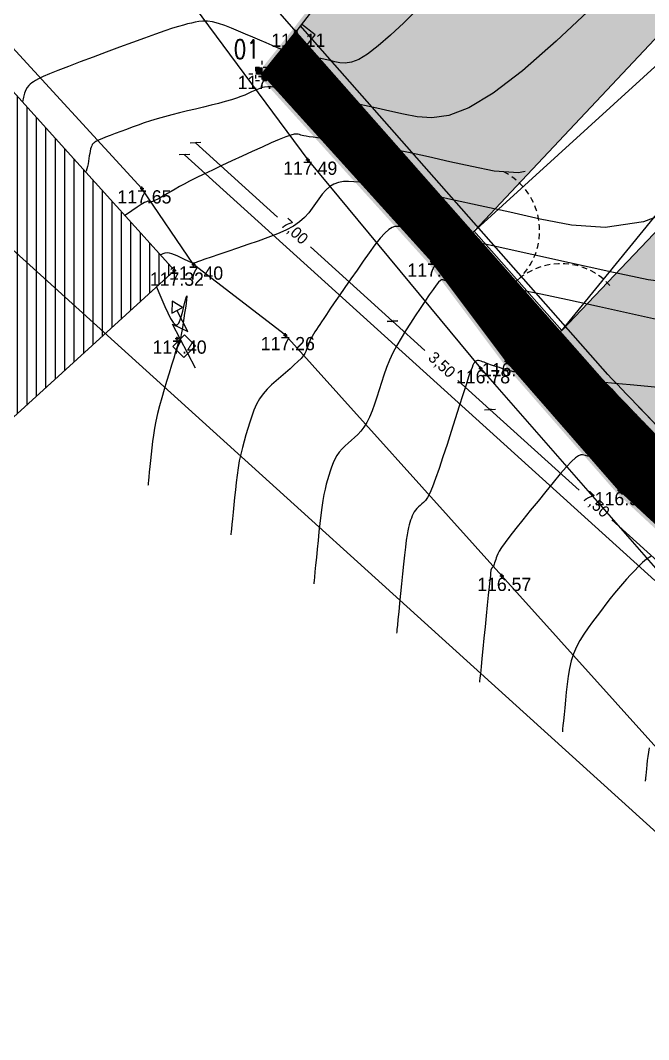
# Model space of a CAD drawing. Extents: x -85466713 to -87592, y -94413748 to -55832.
# Drawn here: x -87697.98 to -87681.35, y -65477.41 to -65450.46 of the extents above; entities that cross this region are included whole.
import ezdxf
from ezdxf.enums import TextEntityAlignment as Align

# ---------------------------------------------------------------- set-up
doc = ezdxf.new("R2010")
doc.units = 0
doc.header["$MEASUREMENT"] = 0
doc.header["$PDMODE"] = 34
doc.header["$PDSIZE"] = 0.05
doc.linetypes.add('ACAD_ISO04W100', pattern=[30, 24, -3, 0, -3])
doc.linetypes.add('DASHED', pattern=[70, 50, -20])
for name, color, linetype in [('0_coordinates', 1, 'Continuous'), ('0_PROP.aux', 6, 'Continuous'), ('0_PROP.aux.cotas', 30, 'Continuous'), ('0_PROP.corte', 10, 'Continuous'), ('0_PROP.trama', 251, 'Continuous'), ('0_PROP.vista4', 140, 'Continuous'), ('0_PROPfinal', 4, 'Continuous'), ('0_tramas piso0', 7, 'Continuous'), ('CV', 8, 'Continuous'), ('CVD', 6, 'Continuous'), ('LEVTP_BERMA', 6, 'Continuous'), ('LEVTP_EDIF', 3, 'Continuous'), ('LEVTP_ELEC_POSTE_MEDIA_TENSAO', 7, 'Continuous'), ('LEVTP_MURO', 1, 'Continuous'), ('POINTS', 2, 'Continuous'), ('Z', 1, 'Continuous')]:
    doc.layers.add(name, color=color, linetype=linetype)
doc.layers.add('0_folha', color=7, linetype='Continuous', lineweight=9)
doc.layers.add('0_Limites_Terreno', color=30, linetype='DASHED', lineweight=35)
doc.styles.add('coordinates', font='romans', dxfattribs={"width": 0.8})
doc.styles.add('creativespace', font='GOTHIC.TTF')
doc.dimstyles.new('creativespace', dxfattribs={"dimtxt": 0.15, "dimasz": 0.05, "dimexe": 0.05, "dimexo": 0.05, "dimgap": 0.2, "dimtad": 0, "dimtoh": 1, "dimzin": 1, "dimtxsty": 'creativespace', "dimblk": 'OBLIQUE', "dimcen": 0, "dimclrd": 251, "dimclre": 256, "dimclrt": 30, "dimazin": 3, "dimtfac": 1, "dimtmove": 0, "dimatfit": 3, "dimldrblk": 'OBLIQUE', "dimfxl": 1, "dimlwd": -1, "dimlwe": -1, "dimarcsym": 0})

# ---------------------------------------------------------------- blocks, each defined once
blk = doc.blocks.new('POSTE MEDIA TENSAO')
at = {"layer": 'LEVTP_ELEC_POSTE_MEDIA_TENSAO'}
for p, q in [((-0.092, -0.29), (0.092, 0.29)), ((0.092, 0.29), (0.158, 0.094)), ((0.158, 0.094), (0.246, 0.366))]:
    blk.add_line(p, q, dxfattribs=at)
blk.add_lwpolyline([(0.285, 0.492), (0.177, 0.391), (0.318, 0.348)], close=True, dxfattribs=at)
for points in [[(-0.1, 0.095), (0.1, 0.095)], [(-0.1, -0.095), (-0.1, 0.095)], [(0.1, -0.095), (0.1, 0.095)], [(-0.1, -0.095), (0.1, -0.095)]]:
    blk.add_lwpolyline(points, dxfattribs=at)
blk = doc.blocks.new('mk_02')
at = {"linetype": 'ACAD_ISO04W100', "ltscale": 0.001}
for points in [[(-0.25, 0.25), (0, 0.25), (0, 0), (-0.25, 0)], [(0.25, -0.25), (0, -0.25), (0, 0), (0.25, 0)]]:
    blk.add_hatch(color=9, dxfattribs=at).paths.add_polyline_path(points)
for p, q in [((0, -0.5), (0, 0.5)), ((-0.5, 0), (0.5, 0)), ((-0.25, 0.25), (0.25, 0.25)), ((-0.25, 0.25), (-0.25, -0.25)), ((0.25, 0.25), (0.25, -0.25)), ((-0.25, -0.25), (0.25, -0.25))]:
    blk.add_line(p, q, dxfattribs=at)
blk = doc.blocks.new('_Oblique')
at = {"color": 0, "linetype": 'ByBlock', "lineweight": -2}
blk.add_line((-0.5, -0.5), (0.5, 0.5), dxfattribs=at)
blk = doc.blocks.new('*D247')
at = {"layer": '0_PROP.aux.cotas', "color": 251, "transparency": 16777216}
for p, q in [((-87693.631, -65454.01), (-87681.182, -65465.276)), ((-87667.745, -65477.435), (-87680.194, -65466.169))]:
    blk.add_line(p, q, dxfattribs=at)
at = {"layer": '0_PROP.aux.cotas', "transparency": 16777216}
for p, q in [((-87693.597, -65453.973), (-87693.597, -65453.973)), ((-87667.711, -65477.398), (-87667.711, -65477.398))]:
    blk.add_line(p, q, dxfattribs=at)
at = {"layer": 'DEFPOINTS', "color": 0, "transparency": 16777216}
for p in [(-87693.631, -65454.01), (-87693.631, -65454.01), (-87667.745, -65477.435)]:
    blk.add_point(p, dxfattribs=at)
at = {"layer": '0_PROP.aux.cotas', "color": 251, "transparency": 16777216, "xscale": 0.2, "yscale": 0.2, "zscale": 0.2}
for p, rotation in [((-87693.631, -65454.01), 137.856957847918), ((-87667.745, -65477.435), 317.856957847918)]:
    blk.add_blockref('_Oblique', p, dxfattribs=dict(at, rotation=rotation))
at = {"layer": '0_PROP.aux.cotas', "color": 30, "transparency": 16777216, "insert": (-87680.688, -65465.723), "char_height": 0.3, "attachment_point": 5, "rotation": 317.857, "style": 'creativespace'}
blk.add_mtext('34,91', dxfattribs=at)
blk = doc.blocks.new('*D248')
at = {"layer": '0_PROP.aux.cotas', "color": 251, "transparency": 16777216}
for p, q in [((-87688.128, -65458.415), (-87687.277, -65459.186)), ((-87685.549, -65460.749), (-87686.401, -65459.979))]:
    blk.add_line(p, q, dxfattribs=at)
at = {"layer": '0_PROP.aux.cotas', "transparency": 16777216}
for p, q in [((-87688.162, -65458.452), (-87688.162, -65458.452)), ((-87685.516, -65460.712), (-87685.516, -65460.712))]:
    blk.add_line(p, q, dxfattribs=at)
at = {"layer": 'DEFPOINTS', "color": 0, "transparency": 16777216}
for p in [(-87688.128, -65458.415), (-87688.128, -65458.415), (-87685.549, -65460.749)]:
    blk.add_point(p, dxfattribs=at)
at = {"layer": '0_PROP.aux.cotas', "color": 251, "transparency": 16777216, "xscale": 0.2, "yscale": 0.2, "zscale": 0.2}
for p, rotation in [((-87688.128, -65458.415), 137.856957847918), ((-87685.549, -65460.749), 317.856957847918)]:
    blk.add_blockref('_Oblique', p, dxfattribs=dict(at, rotation=rotation))
at = {"layer": '0_PROP.aux.cotas', "color": 30, "transparency": 16777216, "insert": (-87686.839, -65459.582), "char_height": 0.3, "attachment_point": 5, "rotation": 317.857, "style": 'creativespace'}
blk.add_mtext('3,50', dxfattribs=at)
blk = doc.blocks.new('*D245')
at = {"layer": '0_PROP.aux.cotas', "color": 251, "transparency": 16777216}
for p, q in [((-87685.549, -65460.749), (-87683.187, -65462.887)), ((-87679.96, -65465.807), (-87682.322, -65463.669))]:
    blk.add_line(p, q, dxfattribs=at)
at = {"layer": '0_PROP.aux.cotas', "transparency": 16777216}
for p, q in [((-87685.516, -65460.712), (-87685.516, -65460.712)), ((-87679.927, -65465.77), (-87679.927, -65465.77))]:
    blk.add_line(p, q, dxfattribs=at)
at = {"layer": 'DEFPOINTS', "color": 0, "transparency": 16777216}
for p in [(-87685.549, -65460.749), (-87685.549, -65460.749), (-87679.96, -65465.807)]:
    blk.add_point(p, dxfattribs=at)
at = {"layer": '0_PROP.aux.cotas', "color": 251, "transparency": 16777216, "xscale": 0.05, "yscale": 0.05, "zscale": 0.05}
for p, rotation in [((-87685.549, -65460.749), 137.856957847918), ((-87679.96, -65465.807), 317.856957847918)]:
    blk.add_blockref('_Oblique', p, dxfattribs=dict(at, rotation=rotation))
at = {"layer": '0_PROP.aux.cotas', "color": 30, "transparency": 16777216, "insert": (-87682.755, -65463.278), "char_height": 0.3, "attachment_point": 5, "rotation": 317.857, "style": 'creativespace'}
blk.add_mtext('7,50', dxfattribs=at)
blk = doc.blocks.new('*D246')
at = {"layer": '0_PROP.aux.cotas', "color": 251, "transparency": 16777216}
for p, q in [((-87693.345, -65453.695), (-87691.169, -65455.664)), ((-87688.128, -65458.415), (-87690.304, -65456.446))]:
    blk.add_line(p, q, dxfattribs=at)
at = {"layer": '0_PROP.aux.cotas', "transparency": 16777216}
for p, q in [((-87693.312, -65453.657), (-87693.312, -65453.657)), ((-87688.095, -65458.378), (-87688.095, -65458.378))]:
    blk.add_line(p, q, dxfattribs=at)
at = {"layer": 'DEFPOINTS', "color": 0, "transparency": 16777216}
for p in [(-87693.345, -65453.695), (-87693.345, -65453.695), (-87688.128, -65458.415)]:
    blk.add_point(p, dxfattribs=at)
at = {"layer": '0_PROP.aux.cotas', "color": 251, "transparency": 16777216, "xscale": 0.2, "yscale": 0.2, "zscale": 0.2}
for p, rotation in [((-87693.345, -65453.695), 137.856957847918), ((-87688.128, -65458.415), 317.856957847918)]:
    blk.add_blockref('_Oblique', p, dxfattribs=dict(at, rotation=rotation))
at = {"layer": '0_PROP.aux.cotas', "color": 30, "transparency": 16777216, "insert": (-87690.737, -65456.055), "char_height": 0.3, "attachment_point": 5, "rotation": 317.857, "style": 'creativespace'}
blk.add_mtext('7,00', dxfattribs=at)

msp = doc.modelspace()

# ---------------------------------------------------------------- hatches: boundary and pattern name
at = {"layer": '0_PROP.trama'}
h = msp.add_hatch(color=256, dxfattribs=at)
h.dxf.hatch_style = 1
edge = h.paths.add_edge_path()
edge.add_line((-87678.447, -65464.134), (-87678.322, -65463.987))
edge.add_arc((-87569.951, -65353.114), 155.039, 223.89765, 225.65403, ccw=False)
edge.add_line((-87681.669, -65460.614), (-87681.813, -65460.752))
edge.add_arc((-87588.637, -65371.358), 129.124, 223.81345, 225.931)
edge = h.paths.add_edge_path()
edge.add_line((-87676.574, -65465.649), (-87676.71, -65465.791))
edge.add_arc((-87583.97, -65366.948), 135.538, 226.8247, 233.02536)
edge.add_line((-87665.491, -65475.229), (-87665.371, -65475.07))
edge.add_arc((-87583.256, -65366.05), 136.484, 226.86463, 233.01258, ccw=False)
h.paths.add_polyline_path([(-87686.503, -65455.208), (-87686.494, -65455.21), (-87690.564, -65450.597), (-87690.714, -65450.729), (-87686.004, -65456.067), (-87685.908, -65455.881)])
edge = h.paths.add_edge_path()
edge.add_line((-87684.828, -65454.708), (-87684.615, -65454.459))
edge.add_line((-87684.615, -65454.459), (-87684.797, -65454.486))
edge.add_line((-87684.797, -65454.486), (-87685.181, -65454.46))
edge.add_line((-87685.181, -65454.46), (-87685.184, -65454.466))
edge.add_arc((-87685.979, -65456.02), 1.745, 48.7178, 62.892, ccw=False)
h = msp.add_hatch(color=256, dxfattribs=at)
h.dxf.hatch_style = 1
h.paths.add_polyline_path([(-87682.435, -65459.817), (-87683.542, -65458.563), (-87683.688, -65458.692), (-87682.579, -65459.948, 0.002035), (-87681.813, -65460.752), (-87681.673, -65460.617, -0.002029)])
at = {"layer": '0_PROPfinal', "linetype": 'Continuous', "transparency": 33554498}
h = msp.add_hatch(dxfattribs=at)
h.set_pattern_fill('ANSI32', color=30, scale=0.047)
h.set_pattern_definition([(2.856958, (-87792.13738, -65566.791985), (-0.0008784769, 0.0176030936), []), (2.856958, (-87792.13122, -65566.79756), (-0.0008784769, 0.0176030936), [])])
h.paths.add_polyline_path([(-87666.894, -65474.203), (-87667.982, -65473.323), (-87668.816, -65472.644), (-87669.669, -65471.953), (-87671.651, -65470.305), (-87672.183, -65469.862), (-87673.65, -65468.576), (-87674.782, -65467.584), (-87676.276, -65466.199), (-87676.718, -65465.799), (-87678.447, -65464.134), (-87680.323, -65462.28), (-87682.579, -65459.948), (-87683.688, -65458.692), (-87685.999, -65456.073), (-87687.904, -65453.914), (-87688.987, -65452.686), (-87690.688, -65450.759), (-87691.578, -65451.874), (-87687.085, -65456.837), (-87685.113, -65459.47), (-87682.126, -65462.883), (-87679.652, -65465.174), (-87677.27, -65467.099), (-87672.38, -65470.618)])
at = {"layer": '0_tramas piso0', "transparency": 33554536}
h = msp.add_hatch(color=55, dxfattribs=at)
h.dxf.hatch_style = 1
edge = h.paths.add_edge_path()
edge.add_line((-87647.703, -65452.904), (-87641.435, -65445.289))
edge.add_line((-87641.435, -65445.289), (-87635.749, -65437.671))
edge.add_line((-87635.749, -65437.671), (-87635.164, -65436.828))
edge.add_line((-87635.164, -65436.828), (-87666.137, -65418.767))
edge.add_line((-87666.137, -65418.767), (-87690.568, -65450.601))
edge.add_line((-87690.568, -65450.601), (-87685.867, -65455.928))
edge.add_line((-87685.867, -65455.928), (-87669.97, -65439.036))
edge.add_line((-87669.97, -65439.036), (-87661.249, -65429.398))
edge.add_line((-87661.249, -65429.398), (-87648.274, -65441.14))
edge.add_line((-87648.274, -65441.14), (-87655.653, -65449.295))
edge.add_line((-87655.653, -65449.295), (-87654.986, -65449.899))
edge.add_line((-87654.986, -65449.899), (-87656.328, -65451.381))
edge.add_line((-87656.328, -65451.381), (-87662.089, -65446.168))
edge.add_line((-87662.089, -65446.168), (-87676.574, -65465.648))
edge.add_arc((-87584.219, -65367.109), 135.054, 226.8557, 232.95013)
edge.add_line((-87665.591, -65474.896), (-87664.429, -65474.511))
edge.add_line((-87664.429, -65474.511), (-87662.084, -65471.827))
edge.add_line((-87662.084, -65471.827), (-87658.074, -65467.226))
edge.add_line((-87658.074, -65467.226), (-87653.499, -65460.459))
edge.add_line((-87653.499, -65460.459), (-87647.703, -65452.904))
edge = h.paths.add_edge_path(flags=17)
edge.add_line((-87663.017, -65445.329), (-87667.282, -65441.469))
edge.add_line((-87667.282, -65441.469), (-87683.541, -65458.563))
edge.add_line((-87683.541, -65458.563), (-87682.435, -65459.817))
edge.add_arc((-87583.44, -65366.282), 136.194, 223.37562, 223.84064)
edge.add_arc((-87574.984, -65357.873), 148.118, 223.92113, 225.75822)
edge.add_line((-87678.324, -65463.985), (-87663.017, -65445.329))
at = {"layer": 'LEVTP_EDIF', "linetype": 'Continuous'}
h = msp.add_hatch(dxfattribs=at)
h.set_pattern_fill('ANSI31', color=5, scale=2, angle=45)
h.set_pattern_definition([(90, (134.19676, 148.2944), (-0.25, -8e-13), [])])
h.paths.add_polyline_path([(-87699.374, -65451.011), (-87703.631, -65454.886), (-87698.159, -65460.951), (-87693.902, -65457.076)])
h.paths.add_polyline_path([(-87701.156, -65456.362), (-87695.534, -65456.362), (-87695.534, -65455.508), (-87701.156, -65455.508)], flags=24)

# ---------------------------------------------------------------- linework, layer by layer
at = {"layer": '0_folha'}
msp.add_line((-87632.287, -65516.153), (-87709.58, -65446.208), dxfattribs=at)
at = {"layer": '0_Limites_Terreno', "ltscale": 0.02, "const_width": 0.2, "flags": 128}
msp.add_lwpolyline([(-87647.584, -65452.996), (-87641.315, -65445.379), (-87635.629, -65437.761), (-87634.949, -65436.78), (-87666.061, -65418.638), (-87690.688, -65450.759), (-87691.578, -65451.874), (-87687.085, -65456.837), (-87685.113, -65459.47), (-87682.126, -65462.883), (-87679.652, -65465.174), (-87677.273, -65467.098), (-87672.38, -65470.618), (-87666.894, -65474.203), (-87665.591, -65475.054), (-87664.343, -65474.641), (-87661.971, -65471.926), (-87657.961, -65467.325), (-87653.375, -65460.543)], close=True, dxfattribs=at)
at = {"layer": '0_PROP.aux', "linetype": 'DASHED', "ltscale": 0.003}
for centre, start, end in [((-87685.979, -65456.02), 311.4256, 62.892), ((-87683.67, -65458.637), 42.1057, 131.4256)]:
    msp.add_arc(centre, 1.745, start, end, dxfattribs=at)
at = {"layer": '0_PROP.aux.cotas'}
msp.add_lwpolyline([(-87685.642, -65457.385), (-87685.84, -65457.603), (-87685.172, -65458.214), (-87684.974, -65457.996)], close=True, dxfattribs=at)
at = {"layer": '0_PROP.corte', "linetype": 'Continuous'}
for points in [[(-87682.433, -65459.82), (-87690.575, -65450.592)], [(-87682.579, -65459.948), (-87690.721, -65450.721)], [(-87683.65, -65458.659), (-87685.979, -65456.02)], [(-87684.825, -65457.328), (-87684.862, -65457.361)], [(-87683.542, -65458.563), (-87683.688, -65458.692)]]:
    msp.add_lwpolyline(points, dxfattribs=at)
for centre, radius, start, end in [((-87583.44, -65366.282), 136.389, 223.37422, 225.7376), ((-87583.44, -65366.282), 136.194, 223.37422, 225.84011), ((-87574.984, -65357.873), 148.118, 223.92113, 225.75962)]:
    msp.add_arc(centre, radius, start, end, dxfattribs=at)
at = {"layer": '0_PROP.vista4', "linetype": 'Continuous'}
for points in [[(-87669.97, -65439.036), (-87685.964, -65456.036)], [(-87683.65, -65458.659), (-87668.626, -65440.252), (-87686.004, -65456.067)], [(-87683.65, -65458.659), (-87667.282, -65441.469)]]:
    msp.add_lwpolyline(points, dxfattribs=at)
at = {"layer": 'CV', "linetype": 'Continuous'}
for points in [[(-87682.824, -65450.097, 0), (-87683.798, -65451.012, 0), (-87684.688, -65451.791, 0), (-87685.464, -65452.387, 0), (-87685.464, -65452.387, 0), (-87686.109, -65452.77, 0), (-87686.641, -65452.971, 0), (-87687.088, -65453.036, 0), (-87687.479, -65453.01, 0), (-87687.842, -65452.938, 0), (-87687.842, -65452.938, 0), (-87688.198, -65452.859, 0), (-87688.544, -65452.783, 0), (-87688.868, -65452.712, 0), (-87689.16, -65452.65, 0), (-87689.408, -65452.6, 0), (-87689.408, -65452.6, 0), (-87689.607, -65452.562, 0), (-87689.763, -65452.536, 0), (-87689.887, -65452.518, 0), (-87689.989, -65452.507, 0), (-87690.081, -65452.497, 0), (-87690.081, -65452.497, 0), (-87690.171, -65452.489, 0), (-87690.26, -65452.479, 0), (-87690.35, -65452.468, 0), (-87690.44, -65452.454, 0), (-87690.53, -65452.437, 0), (-87690.53, -65452.437, 0), (-87690.62, -65452.415, 0), (-87690.71, -65452.39, 0), (-87690.8, -65452.363, 0), (-87690.889, -65452.334, 0), (-87690.979, -65452.304, 0), (-87690.979, -65452.304, 0), (-87691.069, -65452.275, 0), (-87691.159, -65452.248, 0), (-87691.249, -65452.227, 0), (-87691.338, -65452.214, 0), (-87691.426, -65452.212, 0), (-87691.426, -65452.212, 0), (-87691.514, -65452.223, 0), (-87691.601, -65452.246, 0), (-87691.687, -65452.277, 0), (-87691.773, -65452.313, 0), (-87691.859, -65452.352, 0), (-87691.859, -65452.352, 0), (-87691.946, -65452.392, 0), (-87692.038, -65452.432, 0), (-87692.14, -65452.473, 0), (-87692.257, -65452.516, 0), (-87692.394, -65452.56, 0), (-87692.394, -65452.56, 0), (-87692.555, -65452.606, 0), (-87692.735, -65452.654, 0), (-87692.931, -65452.703, 0), (-87693.136, -65452.753, 0), (-87693.347, -65452.804, 0), (-87693.347, -65452.804, 0), (-87693.558, -65452.855, 0), (-87693.767, -65452.906, 0), (-87693.971, -65452.957, 0), (-87694.168, -65453.009, 0), (-87694.356, -65453.062, 0), (-87694.356, -65453.062, 0), (-87694.533, -65453.116, 0), (-87694.7, -65453.172, 0), (-87694.861, -65453.228, 0), (-87695.016, -65453.284, 0), (-87695.17, -65453.341, 0), (-87695.17, -65453.341, 0), (-87695.322, -65453.398, 0), (-87695.469, -65453.452, 0), (-87695.605, -65453.504, 0), (-87695.725, -65453.55, 0), (-87695.823, -65453.589, 0), (-87695.823, -65453.589, 0), (-87695.895, -65453.62, 0), (-87695.946, -65453.645, 0), (-87695.981, -65453.664, 0), (-87696.005, -65453.679, 0), (-87696.024, -65453.693, 0), (-87696.024, -65453.693, 0), (-87696.042, -65453.707, 0), (-87696.059, -65453.724, 0), (-87696.076, -65453.744, 0), (-87696.092, -65453.772, 0), (-87696.107, -65453.809, 0), (-87696.107, -65453.809, 0), (-87696.12, -65453.856, 0), (-87696.132, -65453.913, 0), (-87696.144, -65453.977, 0), (-87696.155, -65454.045, 0), (-87696.166, -65454.115, 0), (-87696.166, -65454.115, 0), (-87696.176, -65454.185, 0), (-87696.188, -65454.255, 0), (-87696.203, -65454.322, 0), (-87696.22, -65454.386, 0), (-87696.242, -65454.445, 0), (-87696.242, -65454.445, 0), (-87696.255, -65454.468, 0)], [(-87684.615, -65454.459, 0), (-87684.797, -65454.486, 0), (-87685.437, -65454.443, 0), (-87686.03, -65454.325, 0), (-87686.03, -65454.325, 0), (-87686.613, -65454.196, 0), (-87687.179, -65454.071, 0), (-87687.709, -65453.956, 0), (-87688.186, -65453.854, 0), (-87688.594, -65453.771, 0), (-87688.594, -65453.771, 0), (-87688.919, -65453.71, 0), (-87689.174, -65453.667, 0), (-87689.377, -65453.639, 0), (-87689.544, -65453.619, 0), (-87689.694, -65453.604, 0), (-87689.694, -65453.604, 0), (-87689.84, -65453.59, 0), (-87689.982, -65453.576, 0), (-87690.114, -65453.563, 0), (-87690.233, -65453.549, 0), (-87690.333, -65453.537, 0), (-87690.333, -65453.537, 0), (-87690.412, -65453.524, 0), (-87690.473, -65453.513, 0), (-87690.52, -65453.502, 0), (-87690.558, -65453.491, 0), (-87690.591, -65453.48, 0), (-87690.591, -65453.48, 0), (-87690.625, -65453.47, 0), (-87690.669, -65453.465, 0), (-87690.732, -65453.472, 0), (-87690.823, -65453.494, 0), (-87690.953, -65453.539, 0), (-87690.953, -65453.539, 0), (-87691.127, -65453.609, 0), (-87691.339, -65453.7, 0), (-87691.581, -65453.808, 0), (-87691.841, -65453.927, 0), (-87692.111, -65454.052, 0), (-87692.111, -65454.052, 0), (-87692.381, -65454.176, 0), (-87692.645, -65454.299, 0), (-87692.895, -65454.416, 0), (-87693.125, -65454.525, 0), (-87693.329, -65454.624, 0), (-87693.329, -65454.624, 0), (-87693.5, -65454.711, 0), (-87693.645, -65454.787, 0), (-87693.77, -65454.856, 0), (-87693.881, -65454.919, 0), (-87693.986, -65454.98, 0), (-87693.986, -65454.98, 0), (-87694.088, -65455.04, 0), (-87694.188, -65455.097, 0), (-87694.28, -65455.149, 0), (-87694.361, -65455.193, 0), (-87694.428, -65455.226, 0), (-87694.428, -65455.226, 0), (-87694.478, -65455.246, 0), (-87694.513, -65455.256, 0), (-87694.538, -65455.258, 0), (-87694.556, -65455.255, 0), (-87694.57, -65455.248, 0), (-87694.57, -65455.248, 0), (-87694.584, -65455.243, 0), (-87694.606, -65455.242, 0), (-87694.641, -65455.253, 0), (-87694.696, -65455.279, 0), (-87694.778, -65455.328, 0), (-87694.778, -65455.328, 0), (-87694.892, -65455.401, 0), (-87695.033, -65455.496, 0), (-87695.194, -65455.608, 0), (-87695.214, -65455.622, 0)], [(-87680.279, -65455.331, 0), (-87681.488, -65455.789, 0), (-87682.505, -65455.936, 0), (-87683.394, -65455.876, 0), (-87684.218, -65455.712, 0), (-87684.218, -65455.712, 0), (-87685.028, -65455.533, 0), (-87685.81, -65455.36, 0), (-87686.539, -65455.2, 0), (-87687.188, -65455.061, 0), (-87687.729, -65454.948, 0), (-87687.729, -65454.948, 0), (-87688.146, -65454.866, 0), (-87688.455, -65454.811, 0), (-87688.684, -65454.776, 0), (-87688.859, -65454.755, 0), (-87689.008, -65454.74, 0), (-87689.008, -65454.74, 0), (-87689.151, -65454.727, 0), (-87689.293, -65454.72, 0), (-87689.43, -65454.723, 0), (-87689.56, -65454.744, 0), (-87689.681, -65454.787, 0), (-87689.681, -65454.787, 0), (-87689.791, -65454.856, 0), (-87689.892, -65454.947, 0), (-87689.987, -65455.055, 0), (-87690.077, -65455.175, 0), (-87690.164, -65455.3, 0), (-87690.164, -65455.3, 0), (-87690.253, -65455.425, 0), (-87690.348, -65455.549, 0), (-87690.459, -65455.671, 0), (-87690.592, -65455.788, 0), (-87690.754, -65455.9, 0), (-87690.754, -65455.9, 0), (-87690.951, -65456.006, 0), (-87691.177, -65456.106, 0), (-87691.425, -65456.202, 0), (-87691.688, -65456.295, 0), (-87691.958, -65456.387, 0), (-87691.958, -65456.387, 0), (-87692.228, -65456.479, 0), (-87692.488, -65456.567, 0), (-87692.726, -65456.647, 0), (-87692.933, -65456.718, 0), (-87693.097, -65456.774, 0), (-87693.097, -65456.774, 0), (-87693.213, -65456.815, 0), (-87693.287, -65456.841, 0), (-87693.329, -65456.858, 0), (-87693.35, -65456.867, 0), (-87693.361, -65456.873, 0), (-87693.361, -65456.873, 0), (-87693.37, -65456.878, 0), (-87693.382, -65456.881, 0), (-87693.399, -65456.881, 0), (-87693.423, -65456.876, 0), (-87693.457, -65456.865, 0), (-87693.457, -65456.865, 0), (-87693.502, -65456.846, 0), (-87693.558, -65456.821, 0), (-87693.62, -65456.791, 0), (-87693.688, -65456.758, 0), (-87693.758, -65456.723, 0), (-87693.758, -65456.723, 0), (-87693.828, -65456.689, 0), (-87693.898, -65456.657, 0), (-87693.966, -65456.631, 0), (-87694.032, -65456.614, 0), (-87694.095, -65456.608, 0), (-87694.095, -65456.608, 0), (-87694.154, -65456.615, 0), (-87694.211, -65456.634, 0), (-87694.265, -65456.661, 0), (-87694.272, -65456.665, 0)], [(-87680.278, -65457.45, 0), (-87681.359, -65457.317, 0), (-87682.406, -65457.099, 0), (-87682.406, -65457.099, 0), (-87683.442, -65456.87, 0), (-87684.438, -65456.649, 0), (-87685.355, -65456.446, 0), (-87686.156, -65456.27, 0), (-87686.8, -65456.131, 0), (-87686.8, -65456.131, 0), (-87687.261, -65456.033, 0), (-87687.566, -65455.971, 0), (-87687.753, -65455.937, 0), (-87687.863, -65455.92, 0), (-87687.933, -65455.912, 0), (-87687.933, -65455.912, 0), (-87687.997, -65455.908, 0), (-87688.065, -65455.913, 0), (-87688.141, -65455.938, 0), (-87688.229, -65455.991, 0), (-87688.334, -65456.084, 0), (-87688.334, -65456.084, 0), (-87688.456, -65456.221, 0), (-87688.595, -65456.397, 0), (-87688.746, -65456.603, 0), (-87688.905, -65456.827, 0), (-87689.068, -65457.062, 0), (-87689.068, -65457.062, 0), (-87689.231, -65457.296, 0), (-87689.389, -65457.524, 0), (-87689.537, -65457.739, 0), (-87689.671, -65457.932, 0), (-87689.786, -65458.099, 0), (-87689.786, -65458.099, 0), (-87689.878, -65458.233, 0), (-87689.95, -65458.341, 0), (-87690.008, -65458.427, 0), (-87690.057, -65458.5, 0), (-87690.101, -65458.567, 0), (-87690.101, -65458.567, 0), (-87690.143, -65458.632, 0), (-87690.185, -65458.696, 0), (-87690.224, -65458.758, 0), (-87690.26, -65458.819, 0), (-87690.291, -65458.876, 0), (-87690.291, -65458.876, 0), (-87690.317, -65458.929, 0), (-87690.339, -65458.979, 0), (-87690.357, -65459.027, 0), (-87690.372, -65459.073, 0), (-87690.387, -65459.118, 0), (-87690.387, -65459.118, 0), (-87690.402, -65459.164, 0), (-87690.422, -65459.212, 0), (-87690.45, -65459.265, 0), (-87690.492, -65459.326, 0), (-87690.551, -65459.397, 0), (-87690.551, -65459.397, 0), (-87690.631, -65459.479, 0), (-87690.729, -65459.571, 0), (-87690.841, -65459.671, 0), (-87690.961, -65459.776, 0), (-87691.085, -65459.883, 0), (-87691.085, -65459.883, 0), (-87691.21, -65459.991, 0), (-87691.332, -65460.101, 0), (-87691.448, -65460.216, 0), (-87691.554, -65460.338, 0), (-87691.649, -65460.47, 0), (-87691.649, -65460.47, 0), (-87691.729, -65460.612, 0), (-87691.798, -65460.763, 0), (-87691.857, -65460.922, 0), (-87691.91, -65461.085, 0), (-87691.96, -65461.25, 0), (-87691.96, -65461.25, 0), (-87692.01, -65461.416, 0), (-87692.058, -65461.584, 0), (-87692.104, -65461.754, 0), (-87692.146, -65461.928, 0), (-87692.184, -65462.107, 0), (-87692.184, -65462.107, 0), (-87692.216, -65462.293, 0), (-87692.243, -65462.484, 0), (-87692.267, -65462.679, 0), (-87692.289, -65462.877, 0), (-87692.309, -65463.076, 0), (-87692.309, -65463.076, 0), (-87692.329, -65463.273, 0), (-87692.348, -65463.463, 0), (-87692.365, -65463.637, 0), (-87692.381, -65463.787, 0), (-87692.392, -65463.906, 0), (-87692.392, -65463.906, 0), (-87692.401, -65463.987, 0), (-87692.406, -65464.036, 0), (-87692.408, -65464.061, 0)], [(-87694.372, -65457.503, 0), (-87694.31, -65457.655, 0), (-87694.232, -65457.84, 0), (-87694.232, -65457.84, 0), (-87694.153, -65458.023, 0), (-87694.076, -65458.194, 0), (-87694.003, -65458.341, 0), (-87693.935, -65458.45, 0), (-87693.876, -65458.509, 0), (-87693.876, -65458.509, 0), (-87693.825, -65458.511, 0), (-87693.783, -65458.464, 0), (-87693.746, -65458.379, 0), (-87693.713, -65458.269, 0), (-87693.682, -65458.147, 0), (-87693.682, -65458.147, 0), (-87693.652, -65458.025, 0), (-87693.624, -65457.913, 0), (-87693.6, -65457.822, 0), (-87693.582, -65457.762, 0), (-87693.572, -65457.743, 0), (-87693.572, -65457.743, 0), (-87693.572, -65457.772, 0), (-87693.579, -65457.843, 0), (-87693.593, -65457.944, 0), (-87693.611, -65458.067, 0), (-87693.631, -65458.199, 0), (-87693.631, -65458.199, 0), (-87693.651, -65458.333, 0), (-87693.67, -65458.461, 0), (-87693.689, -65458.579, 0), (-87693.705, -65458.681, 0), (-87693.719, -65458.762, 0), (-87693.719, -65458.762, 0), (-87693.73, -65458.819, 0), (-87693.738, -65458.856, 0), (-87693.745, -65458.876, 0), (-87693.751, -65458.886, 0), (-87693.756, -65458.891, 0), (-87693.756, -65458.891, 0), (-87693.761, -65458.897, 0), (-87693.768, -65458.911, 0), (-87693.781, -65458.942, 0), (-87693.801, -65458.999, 0), (-87693.83, -65459.091, 0), (-87693.83, -65459.091, 0), (-87693.871, -65459.222, 0), (-87693.921, -65459.388, 0), (-87693.979, -65459.579, 0), (-87694.042, -65459.788, 0), (-87694.107, -65460.006, 0), (-87694.107, -65460.006, 0), (-87694.172, -65460.224, 0), (-87694.235, -65460.44, 0), (-87694.295, -65460.653, 0), (-87694.348, -65460.859, 0), (-87694.394, -65461.056, 0), (-87694.394, -65461.056, 0), (-87694.431, -65461.244, 0), (-87694.459, -65461.424, 0), (-87694.482, -65461.598, 0), (-87694.501, -65461.767, 0), (-87694.519, -65461.934, 0), (-87694.519, -65461.934, 0), (-87694.535, -65462.1, 0), (-87694.551, -65462.259, 0), (-87694.566, -65462.405, 0), (-87694.579, -65462.531, 0), (-87694.589, -65462.63, 0), (-87694.589, -65462.63, 0), (-87694.595, -65462.698, 0), (-87694.6, -65462.739, 0), (-87694.602, -65462.76, 0)], [(-87680.844, -65460.194, 0), (-87681.375, -65460.144, 0), (-87681.375, -65460.144, 0), (-87681.838, -65460.1, 0), (-87682.243, -65460.06, 0), (-87682.604, -65460.024, 0), (-87682.936, -65459.99, 0), (-87683.254, -65459.957, 0), (-87683.254, -65459.957, 0), (-87683.567, -65459.925, 0), (-87683.871, -65459.893, 0), (-87684.154, -65459.861, 0), (-87684.408, -65459.832, 0), (-87684.623, -65459.803, 0), (-87684.623, -65459.803, 0), (-87684.791, -65459.777, 0), (-87684.919, -65459.753, 0), (-87685.018, -65459.73, 0), (-87685.097, -65459.708, 0), (-87685.166, -65459.686, 0), (-87685.166, -65459.686, 0), (-87685.234, -65459.664, 0), (-87685.3, -65459.643, 0), (-87685.364, -65459.622, 0), (-87685.425, -65459.602, 0), (-87685.481, -65459.583, 0), (-87685.481, -65459.583, 0), (-87685.532, -65459.565, 0), (-87685.579, -65459.548, 0), (-87685.623, -65459.531, 0), (-87685.664, -65459.516, 0), (-87685.704, -65459.5, 0), (-87685.704, -65459.5, 0), (-87685.744, -65459.485, 0), (-87685.783, -65459.471, 0), (-87685.82, -65459.46, 0), (-87685.853, -65459.454, 0), (-87685.882, -65459.452, 0), (-87685.882, -65459.452, 0), (-87685.906, -65459.458, 0), (-87685.926, -65459.469, 0), (-87685.942, -65459.484, 0), (-87685.956, -65459.501, 0), (-87685.969, -65459.521, 0), (-87685.969, -65459.521, 0), (-87685.983, -65459.542, 0), (-87686, -65459.577, 0), (-87686.025, -65459.637, 0), (-87686.062, -65459.737, 0), (-87686.114, -65459.888, 0), (-87686.114, -65459.888, 0), (-87686.184, -65460.1, 0), (-87686.269, -65460.363, 0), (-87686.366, -65460.665, 0), (-87686.47, -65460.993, 0), (-87686.579, -65461.335, 0), (-87686.579, -65461.335, 0), (-87686.687, -65461.676, 0), (-87686.794, -65462.005, 0), (-87686.895, -65462.31, 0), (-87686.988, -65462.578, 0), (-87687.071, -65462.798, 0), (-87687.071, -65462.798, 0), (-87687.142, -65462.96, 0), (-87687.203, -65463.074, 0), (-87687.257, -65463.152, 0), (-87687.305, -65463.205, 0), (-87687.351, -65463.246, 0), (-87687.351, -65463.246, 0), (-87687.396, -65463.285, 0), (-87687.44, -65463.325, 0), (-87687.482, -65463.366, 0), (-87687.52, -65463.41, 0), (-87687.554, -65463.458, 0), (-87687.554, -65463.458, 0), (-87687.583, -65463.509, 0), (-87687.608, -65463.564, 0), (-87687.63, -65463.621, 0), (-87687.649, -65463.68, 0), (-87687.667, -65463.74, 0), (-87687.667, -65463.74, 0), (-87687.685, -65463.801, 0), (-87687.703, -65463.871, 0), (-87687.722, -65463.956, 0), (-87687.742, -65464.067, 0), (-87687.764, -65464.209, 0), (-87687.764, -65464.209, 0), (-87687.787, -65464.39, 0), (-87687.811, -65464.604, 0), (-87687.837, -65464.842, 0), (-87687.863, -65465.096, 0), (-87687.889, -65465.358, 0), (-87687.889, -65465.358, 0), (-87687.916, -65465.62, 0), (-87687.941, -65465.871, 0), (-87687.964, -65466.102, 0), (-87687.984, -65466.3, 0), (-87688, -65466.457, 0), (-87688, -65466.457, 0), (-87688.011, -65466.564, 0), (-87688.017, -65466.629, 0), (-87688.021, -65466.662, 0)], [(-87680.996, -65462.21, 0), (-87681.541, -65462.153, 0), (-87682.017, -65462.102, 0), (-87682.399, -65462.059, 0), (-87682.399, -65462.059, 0), (-87682.672, -65462.026, 0), (-87682.852, -65462.002, 0), (-87682.962, -65461.984, 0), (-87683.025, -65461.97, 0), (-87683.065, -65461.958, 0), (-87683.065, -65461.958, 0), (-87683.103, -65461.948, 0), (-87683.147, -65461.949, 0), (-87683.204, -65461.971, 0), (-87683.282, -65462.025, 0), (-87683.388, -65462.121, 0), (-87683.388, -65462.121, 0), (-87683.525, -65462.267, 0), (-87683.689, -65462.455, 0), (-87683.874, -65462.676, 0), (-87684.072, -65462.918, 0), (-87684.278, -65463.17, 0), (-87684.278, -65463.17, 0), (-87684.483, -65463.422, 0), (-87684.68, -65463.667, 0), (-87684.862, -65463.895, 0), (-87685.021, -65464.097, 0), (-87685.15, -65464.267, 0), (-87685.15, -65464.267, 0), (-87685.242, -65464.398, 0), (-87685.304, -65464.495, 0), (-87685.343, -65464.568, 0), (-87685.367, -65464.624, 0), (-87685.383, -65464.672, 0), (-87685.383, -65464.672, 0), (-87685.398, -65464.718, 0), (-87685.412, -65464.763, 0), (-87685.426, -65464.804, 0), (-87685.438, -65464.84, 0), (-87685.449, -65464.869, 0), (-87685.449, -65464.869, 0), (-87685.458, -65464.891, 0), (-87685.466, -65464.906, 0), (-87685.472, -65464.916, 0), (-87685.478, -65464.922, 0), (-87685.483, -65464.927, 0), (-87685.483, -65464.927, 0), (-87685.489, -65464.932, 0), (-87685.494, -65464.936, 0), (-87685.499, -65464.941, 0), (-87685.503, -65464.946, 0), (-87685.507, -65464.952, 0), (-87685.507, -65464.952, 0), (-87685.511, -65464.958, 0), (-87685.513, -65464.964, 0), (-87685.516, -65464.971, 0), (-87685.518, -65464.978, 0), (-87685.52, -65464.985, 0), (-87685.52, -65464.985, 0), (-87685.523, -65464.994, 0), (-87685.526, -65465.014, 0), (-87685.532, -65465.058, 0), (-87685.54, -65465.136, 0), (-87685.554, -65465.26, 0), (-87685.554, -65465.26, 0), (-87685.572, -65465.439, 0), (-87685.595, -65465.664, 0), (-87685.622, -65465.923, 0), (-87685.65, -65466.205, 0), (-87685.68, -65466.499, 0), (-87685.68, -65466.499, 0), (-87685.709, -65466.793, 0), (-87685.738, -65467.075, 0), (-87685.764, -65467.334, 0), (-87685.786, -65467.557, 0), (-87685.804, -65467.732, 0), (-87685.804, -65467.732, 0), (-87685.816, -65467.853, 0), (-87685.823, -65467.926, 0), (-87685.827, -65467.963, 0)], [(-87681.291, -65464.638, 0), (-87681.405, -65464.707, 0), (-87681.514, -65464.797, 0), (-87681.62, -65464.901, 0), (-87681.724, -65465.012, 0), (-87681.724, -65465.012, 0), (-87681.828, -65465.124, 0), (-87681.932, -65465.238, 0), (-87682.038, -65465.356, 0), (-87682.145, -65465.48, 0), (-87682.255, -65465.611, 0), (-87682.255, -65465.611, 0), (-87682.367, -65465.751, 0), (-87682.482, -65465.899, 0), (-87682.598, -65466.052, 0), (-87682.715, -65466.21, 0), (-87682.833, -65466.369, 0), (-87682.833, -65466.369, 0), (-87682.95, -65466.528, 0), (-87683.063, -65466.69, 0), (-87683.169, -65466.856, 0), (-87683.263, -65467.029, 0), (-87683.342, -65467.209, 0), (-87683.342, -65467.209, 0), (-87683.402, -65467.4, 0), (-87683.447, -65467.598, 0), (-87683.481, -65467.803, 0), (-87683.507, -65468.012, 0), (-87683.529, -65468.224, 0), (-87683.529, -65468.224, 0), (-87683.55, -65468.434, 0), (-87683.57, -65468.635, 0), (-87683.589, -65468.82, 0), (-87683.605, -65468.98, 0), (-87683.617, -65469.105, 0), (-87683.617, -65469.105, 0), (-87683.626, -65469.191, 0), (-87683.631, -65469.243, 0), (-87683.634, -65469.27, 0)], [(-87681.332, -65469.695, 0), (-87681.358, -65469.814, 0), (-87681.375, -65469.927, 0), (-87681.387, -65470.036, 0), (-87681.387, -65470.036, 0), (-87681.398, -65470.145, 0), (-87681.408, -65470.25, 0), (-87681.418, -65470.345, 0), (-87681.426, -65470.428, 0), (-87681.433, -65470.493, 0), (-87681.433, -65470.493, 0), (-87681.437, -65470.537, 0), (-87681.44, -65470.564, 0), (-87681.441, -65470.578, 0)]]:
    msp.add_polyline3d(points, dxfattribs=at)
at = {"layer": 'CVD', "linetype": 'Continuous'}
for points in [[(-87687.456, -65450.153, 0), (-87687.831, -65450.519, 0), (-87688.185, -65450.851, 0), (-87688.508, -65451.134, 0), (-87688.79, -65451.35, 0), (-87688.79, -65451.35, 0), (-87689.024, -65451.49, 0), (-87689.218, -65451.563, 0), (-87689.38, -65451.586, 0), (-87689.522, -65451.577, 0), (-87689.654, -65451.551, 0), (-87689.654, -65451.551, 0), (-87689.783, -65451.522, 0), (-87689.909, -65451.494, 0), (-87690.027, -65451.469, 0), (-87690.133, -65451.446, 0), (-87690.223, -65451.428, 0), (-87690.223, -65451.428, 0), (-87690.295, -65451.414, 0), (-87690.352, -65451.405, 0), (-87690.397, -65451.398, 0), (-87690.434, -65451.394, 0), (-87690.467, -65451.391, 0), (-87690.467, -65451.391, 0), (-87690.5, -65451.387, 0), (-87690.533, -65451.384, 0), (-87690.567, -65451.379, 0), (-87690.602, -65451.373, 0), (-87690.639, -65451.366, 0), (-87690.639, -65451.366, 0), (-87690.678, -65451.356, 0), (-87690.719, -65451.344, 0), (-87690.761, -65451.331, 0), (-87690.804, -65451.317, 0), (-87690.847, -65451.303, 0), (-87690.847, -65451.303, 0), (-87690.892, -65451.288, 0), (-87690.942, -65451.27, 0), (-87691.004, -65451.247, 0), (-87691.084, -65451.216, 0), (-87691.187, -65451.174, 0), (-87691.187, -65451.174, 0), (-87691.317, -65451.12, 0), (-87691.472, -65451.055, 0), (-87691.643, -65450.981, 0), (-87691.827, -65450.903, 0), (-87692.016, -65450.822, 0), (-87692.016, -65450.822, 0), (-87692.206, -65450.741, 0), (-87692.392, -65450.664, 0), (-87692.571, -65450.595, 0), (-87692.738, -65450.54, 0), (-87692.891, -65450.5, 0), (-87692.891, -65450.5, 0), (-87693.026, -65450.481, 0), (-87693.146, -65450.478, 0), (-87693.255, -65450.488, 0), (-87693.356, -65450.507, 0), (-87693.453, -65450.529, 0), (-87693.453, -65450.529, 0), (-87693.552, -65450.553, 0), (-87693.661, -65450.581, 0), (-87693.79, -65450.618, 0), (-87693.95, -65450.668, 0), (-87694.152, -65450.735, 0), (-87694.152, -65450.735, 0), (-87694.401, -65450.822, 0), (-87694.691, -65450.927, 0), (-87695.012, -65451.044, 0), (-87695.353, -65451.17, 0), (-87695.705, -65451.301, 0), (-87695.705, -65451.301, 0), (-87696.056, -65451.431, 0), (-87696.395, -65451.558, 0), (-87696.709, -65451.676, 0), (-87696.985, -65451.783, 0), (-87697.211, -65451.873, 0), (-87697.211, -65451.873, 0), (-87697.379, -65451.945, 0), (-87697.497, -65452.001, 0), (-87697.577, -65452.045, 0), (-87697.633, -65452.081, 0), (-87697.676, -65452.114, 0), (-87697.676, -65452.114, 0), (-87697.717, -65452.146, 0), (-87697.757, -65452.183, 0), (-87697.795, -65452.232, 0), (-87697.832, -65452.295, 0), (-87697.867, -65452.381, 0), (-87697.867, -65452.381, 0), (-87697.898, -65452.49, 0), (-87697.925, -65452.616, 0)], [(-87680.665, -65458.471, 0), (-87681.694, -65458.244, 0), (-87682.651, -65458.034, 0), (-87683.501, -65457.851, 0), (-87684.207, -65457.703, 0), (-87684.207, -65457.703, 0), (-87684.746, -65457.597, 0), (-87685.141, -65457.527, 0), (-87685.428, -65457.483, 0), (-87685.644, -65457.457, 0), (-87685.824, -65457.439, 0), (-87685.824, -65457.439, 0), (-87685.997, -65457.423, 0), (-87686.163, -65457.408, 0), (-87686.318, -65457.393, 0), (-87686.453, -65457.38, 0), (-87686.564, -65457.367, 0), (-87686.564, -65457.367, 0), (-87686.646, -65457.357, 0), (-87686.702, -65457.347, 0), (-87686.741, -65457.339, 0), (-87686.767, -65457.332, 0), (-87686.786, -65457.324, 0), (-87686.786, -65457.324, 0), (-87686.805, -65457.319, 0), (-87686.829, -65457.321, 0), (-87686.862, -65457.34, 0), (-87686.908, -65457.383, 0), (-87686.971, -65457.459, 0), (-87686.971, -65457.459, 0), (-87687.056, -65457.572, 0), (-87687.158, -65457.719, 0), (-87687.273, -65457.89, 0), (-87687.398, -65458.077, 0), (-87687.527, -65458.272, 0), (-87687.527, -65458.272, 0), (-87687.656, -65458.469, 0), (-87687.782, -65458.665, 0), (-87687.903, -65458.861, 0), (-87688.016, -65459.058, 0), (-87688.118, -65459.253, 0), (-87688.118, -65459.253, 0), (-87688.207, -65459.448, 0), (-87688.285, -65459.643, 0), (-87688.356, -65459.838, 0), (-87688.421, -65460.032, 0), (-87688.483, -65460.227, 0), (-87688.483, -65460.227, 0), (-87688.545, -65460.42, 0), (-87688.608, -65460.609, 0), (-87688.672, -65460.788, 0), (-87688.74, -65460.952, 0), (-87688.811, -65461.097, 0), (-87688.811, -65461.097, 0), (-87688.887, -65461.22, 0), (-87688.966, -65461.323, 0), (-87689.049, -65461.411, 0), (-87689.133, -65461.49, 0), (-87689.218, -65461.564, 0), (-87689.218, -65461.564, 0), (-87689.303, -65461.638, 0), (-87689.386, -65461.713, 0), (-87689.465, -65461.791, 0), (-87689.537, -65461.874, 0), (-87689.602, -65461.964, 0), (-87689.602, -65461.964, 0), (-87689.656, -65462.061, 0), (-87689.703, -65462.164, 0), (-87689.743, -65462.272, 0), (-87689.779, -65462.383, 0), (-87689.814, -65462.495, 0), (-87689.814, -65462.495, 0), (-87689.847, -65462.609, 0), (-87689.881, -65462.727, 0), (-87689.913, -65462.855, 0), (-87689.944, -65462.997, 0), (-87689.974, -65463.158, 0), (-87689.974, -65463.158, 0), (-87690.001, -65463.342, 0), (-87690.027, -65463.544, 0), (-87690.052, -65463.76, 0), (-87690.076, -65463.986, 0), (-87690.099, -65464.217, 0), (-87690.099, -65464.217, 0), (-87690.122, -65464.447, 0), (-87690.145, -65464.667, 0), (-87690.165, -65464.869, 0), (-87690.182, -65465.044, 0), (-87690.196, -65465.181, 0), (-87690.196, -65465.181, 0), (-87690.206, -65465.275, 0), (-87690.211, -65465.332, 0), (-87690.214, -65465.362, 0)]]:
    msp.add_polyline3d(points, dxfattribs=at)
at = {"layer": 'LEVTP_BERMA', "linetype": 'Continuous'}
for p, q in [((-87693.737, -65449.606), (-87690.372, -65454.143)), ((-87694.761, -65454.901), (-87698.79, -65450.524)), ((-87690.372, -65454.143), (-87685.798, -65459.658)), ((-87693.393, -65456.917), (-87694.761, -65454.901)), ((-87690.965, -65458.782), (-87693.393, -65456.917)), ((-87685.237, -65465.149), (-87690.965, -65458.782)), ((-87685.798, -65459.658), (-87680.393, -65465.833)), ((-87679.089, -65471.981), (-87685.237, -65465.149))]:
    msp.add_line(p, q, dxfattribs=at)
at = {"layer": 'LEVTP_EDIF', "linetype": 'Continuous'}
for p in [(-87699.374, -65451.011), (-87698.159, -65460.951)]:
    msp.add_line(p, (-87693.902, -65457.076), dxfattribs=at)
at = {"layer": 'LEVTP_MURO', "linetype": 'Continuous'}
for p, q in [((-87666.061, -65418.638), (-87690.688, -65450.759)), ((-87696.138, -65444.533), (-87690.688, -65450.759)), ((-87690.175, -65450.837), (-87690.536, -65450.561)), ((-87691.578, -65451.874), (-87690.688, -65450.759)), ((-87690.988, -65451.855), (-87690.175, -65450.837)), ((-87687.085, -65456.837), (-87691.578, -65451.874)), ((-87686.738, -65456.55), (-87690.988, -65451.855)), ((-87684.763, -65459.186), (-87686.738, -65456.55)), ((-87685.113, -65459.47), (-87687.085, -65456.837)), ((-87681.803, -65462.568), (-87684.763, -65459.186)), ((-87682.126, -65462.883), (-87685.113, -65459.47)), ((-87679.346, -65464.843), (-87681.803, -65462.568)), ((-87679.652, -65465.174), (-87682.126, -65462.883))]:
    msp.add_line(p, q, dxfattribs=at)
at = {"layer": 'POINTS'}
for p in [(-87690.688, -65450.759, 118.114), (-87691.578, -65451.874, 117.844), (-87690.372, -65454.143, 117.487), (-87694.761, -65454.901, 117.647), (-87687.085, -65456.837, 117.042), (-87693.902, -65457.076, 117.321), (-87693.393, -65456.917, 117.398), (-87693.831, -65458.874, 117.405), (-87690.965, -65458.782, 117.261), (-87685.113, -65459.47, 116.829), (-87685.798, -65459.658, 116.778), (-87682.126, -65462.883, 116.522), (-87685.237, -65465.149, 116.574)]:
    msp.add_point(p, dxfattribs=at)

# ---------------------------------------------------------------- block references
at = {"layer": '0_coordinates', "linetype": 'Continuous', "xscale": 0.7, "yscale": 0.7, "zscale": 0.7}
msp.add_blockref('mk_02', (-87691.578, -65451.874), dxfattribs=at)
at = {"layer": 'LEVTP_ELEC_POSTE_MEDIA_TENSAO', "xscale": 2.162951431066531, "yscale": 2.162951431066531, "zscale": 2.162951431066531, "rotation": 45.0632012500246}
msp.add_blockref('POSTE MEDIA TENSAO', (-87693.645, -65459.073), dxfattribs=at)

# ---------------------------------------------------------------- texts
at = {"layer": '0_coordinates', "color": 3, "linetype": 'Continuous', "style": 'coordinates', "width": 0.8}
msp.add_text('01', height=0.5, dxfattribs=at).set_placement((-87692.336, -65451.47))
at = {"layer": '0_PROP.aux.cotas', "color": 255, "linetype": 'ByBlock', "insert": (-87685.409, -65457.797), "char_height": 0.19, "attachment_point": 5, "rotation": 317.857}
msp.add_mtext('{\\C256;117.00}', dxfattribs=at)
at = {"layer": 'Z'}
for s, p in [(' 118.11', (-87690.688, -65451.159, 118.114)), (' 117.84', (-87691.578, -65452.274, 117.844)), (' 117.49', (-87690.372, -65454.543, 117.487)), (' 117.65', (-87694.761, -65455.301, 117.647)), (' 117.40', (-87693.393, -65457.317, 117.398)), (' 117.04', (-87687.085, -65457.237, 117.042)), (' 117.32', (-87693.902, -65457.476, 117.321)), (' 117.40', (-87693.831, -65459.274, 117.405)), (' 117.26', (-87690.965, -65459.182, 117.261)), (' 116.78', (-87685.798, -65460.058, 116.778)), (' 116.83', (-87685.113, -65459.87, 116.829)), (' 116.52', (-87682.126, -65463.283, 116.522)), (' 116.57', (-87685.237, -65465.549, 116.574))]:
    msp.add_text(s, height=0.35, dxfattribs=at).set_placement(p, align=Align.CENTER)

# ---------------------------------------------------------------- dimensions: what is measured, and where the dimension line sits
at = {"layer": '0_PROP.aux.cotas'}
for base, p1, p2, text, override, picture, middle in [((-87693.345, -65453.695), (-87688.128, -65458.415), (-87693.345, -65453.695), '7,00', {"dimtxt": 0.3, "dimasz": 0.2}, '*D246', (-87690.737, -65456.055)), ((-87688.128, -65458.415), (-87685.549, -65460.749), (-87688.128, -65458.415), '3,50', {"dimtxt": 0.3, "dimasz": 0.2}, '*D248', (-87686.839, -65459.582)), ((-87685.549, -65460.749), (-87679.96, -65465.807), (-87685.549, -65460.749), '7,50', {"dimtxt": 0.3}, '*D245', (-87682.755, -65463.278))]:
    dim = msp.add_linear_dim(base=base, p1=p1, p2=p2, angle=317.857, text=text, dimstyle='creativespace', override=override, dxfattribs=at)
    dim.commit()
    dim.dimension.update_dxf_attribs({"geometry": picture, "text_midpoint": middle})
dim = msp.add_linear_dim(base=(-87693.631, -65454.01), p1=(-87667.745, -65477.435), p2=(-87693.631, -65454.01), angle=317.857, dimstyle='creativespace', override={"dimtxt": 0.3, "dimasz": 0.2}, dxfattribs=at)
dim.commit()
dim.dimension.update_dxf_attribs({"geometry": '*D247', "text_midpoint": (-87680.688, -65465.723)})

doc.saveas('drawing.dxf')
